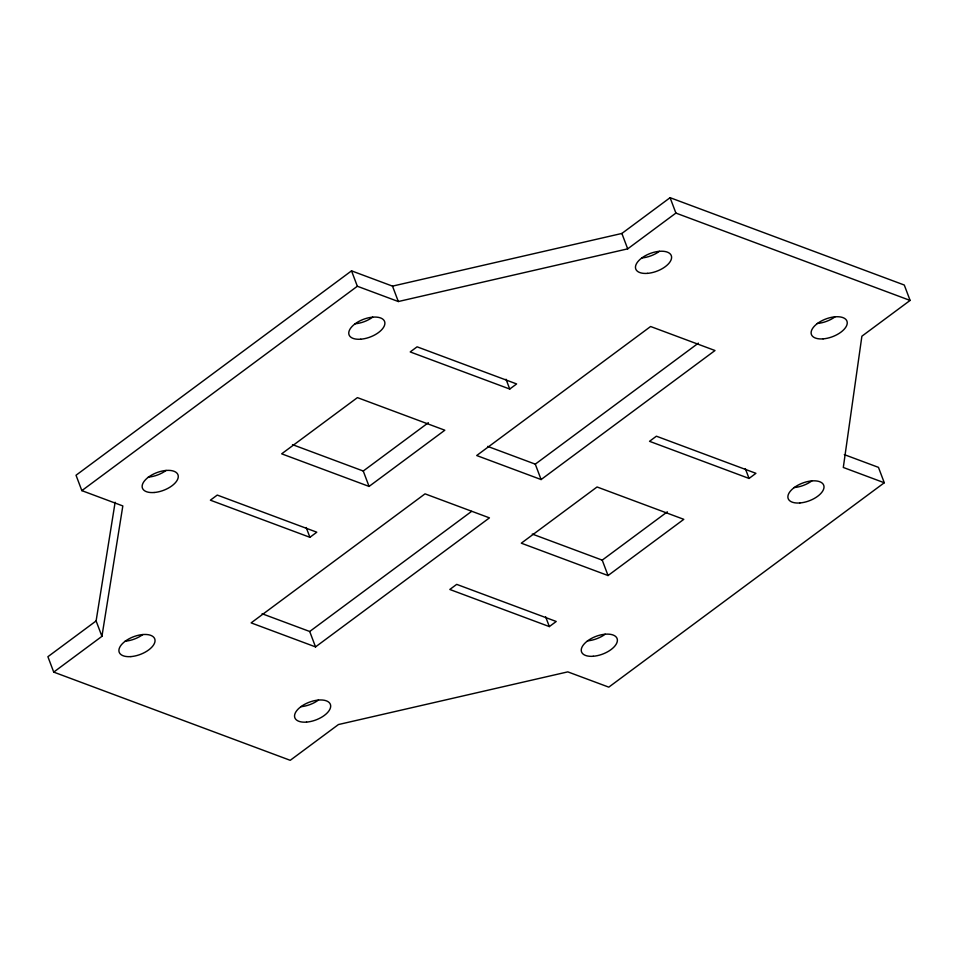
<?xml version="1.0" encoding="UTF-8"?>
<svg xmlns="http://www.w3.org/2000/svg" width="958" height="958" viewBox="0 0 958 958"><rect width="100%" height="100%" fill="white"/><g stroke="black" fill="none" stroke-linecap="round" stroke-linejoin="round"><path stroke-width="1.44" d="M96.111 620.94L47.9 656.709L53.72 672.109L101.931 636.34L96.111 620.94L115.128 502.243M101.931 636.34L122.828 505.932L81.849 490.64L76.029 475.24L351.526 270.851L392.505 286.131L621.874 233.453L670.085 197.683L904.28 285.029L910.1 300.429L861.889 336.198L843.303 467.468L884.282 482.76L608.785 687.149L567.807 671.869L338.437 724.547L290.226 760.317L53.72 672.109M81.849 490.64L357.346 286.25L398.324 301.531L627.694 248.852L675.905 213.083L910.1 300.429M292.489 444.632L363.25 471.025L428.358 422.718M369.07 486.424L444.835 430.214L357.43 397.618L281.664 453.829L369.07 486.424L363.25 471.025M309.913 537.306L316.799 532.193L217.262 495.07L210.377 500.184L309.913 537.306L306.213 527.499M509.74 389.044L516.625 383.942L417.089 346.82L410.204 351.933L509.74 389.044L506.028 379.248M262.109 613.743L309.709 631.49L471.623 511.368M487.67 446.392L535.283 464.151L698.394 343.132M315.529 646.901L489.442 517.871L425.041 493.849L251.128 622.88L315.529 646.901L309.709 631.49M541.102 479.551L715.003 350.52L650.602 326.51L476.689 455.529L541.102 479.551L535.283 464.151M532.265 534.049L602.223 560.131L667.331 511.835M608.043 575.542L683.808 519.332L597.062 486.975L521.296 543.186L608.043 575.542L602.223 560.131M549.341 626.592L556.227 621.479L456.703 584.368L449.805 589.469L549.341 626.592L545.641 616.796M749.048 478.437L755.934 473.324L656.398 436.201L649.512 441.315L749.048 478.437L745.336 468.63M844.309 454.619L878.462 467.36L884.282 482.76M670.085 197.683L675.905 213.083M621.874 233.453L627.694 248.852M392.505 286.131L398.324 301.531M351.526 270.851L357.346 286.25M318.499 700.035A18.992 9.472 -20.7 0 1 300.716 706.705M142.85 634.531A18.992 9.472 -20.7 0 1 125.067 641.201M166.081 470.438A18.992 9.472 -20.7 0 1 148.298 477.108M372.71 317.134A18.992 9.472 -20.7 0 1 354.927 323.804M659.415 251.295A18.992 9.472 -20.7 0 1 641.632 257.965M835.065 316.799A18.992 9.472 -20.7 0 1 817.27 323.469M811.833 480.892A18.992 9.472 -20.7 0 1 794.038 487.562M605.205 634.196A18.992 9.472 -20.7 0 1 587.422 640.854M799.858 502.962A18.992 9.472 -20.7 0 0 823.724 485.263A18.992 9.472 -20.7 0 0 794.23 487.562A18.992 9.472 -20.7 0 0 799.858 502.962M306.536 722.104A18.992 9.472 -20.7 0 0 330.39 704.405A18.992 9.472 -20.7 0 0 300.896 706.705A18.992 9.472 -20.7 0 0 306.536 722.104M360.747 339.204A18.992 9.472 -20.7 0 0 384.601 321.505A18.992 9.472 -20.7 0 0 355.107 323.804A18.992 9.472 -20.7 0 0 360.747 339.204M647.452 273.365A18.992 9.472 -20.7 0 0 671.307 255.666A18.992 9.472 -20.7 0 0 641.812 257.965A18.992 9.472 -20.7 0 0 647.452 273.365M130.887 656.601A18.992 9.472 -20.7 0 0 154.753 638.902A18.992 9.472 -20.7 0 0 125.258 641.201A18.992 9.472 -20.7 0 0 130.887 656.601M823.09 338.869A18.992 9.472 -20.7 0 0 846.956 321.169A18.992 9.472 -20.7 0 0 817.461 323.469A18.992 9.472 -20.7 0 0 823.09 338.869M593.241 656.266A18.992 9.472 -20.7 0 0 617.096 638.555A18.992 9.472 -20.7 0 0 587.601 640.866A18.992 9.472 -20.7 0 0 593.241 656.266M154.118 492.508A18.992 9.472 -20.7 0 0 177.984 474.809A18.992 9.472 -20.7 0 0 148.49 477.108A18.992 9.472 -20.7 0 0 154.118 492.508"/></g></svg>
